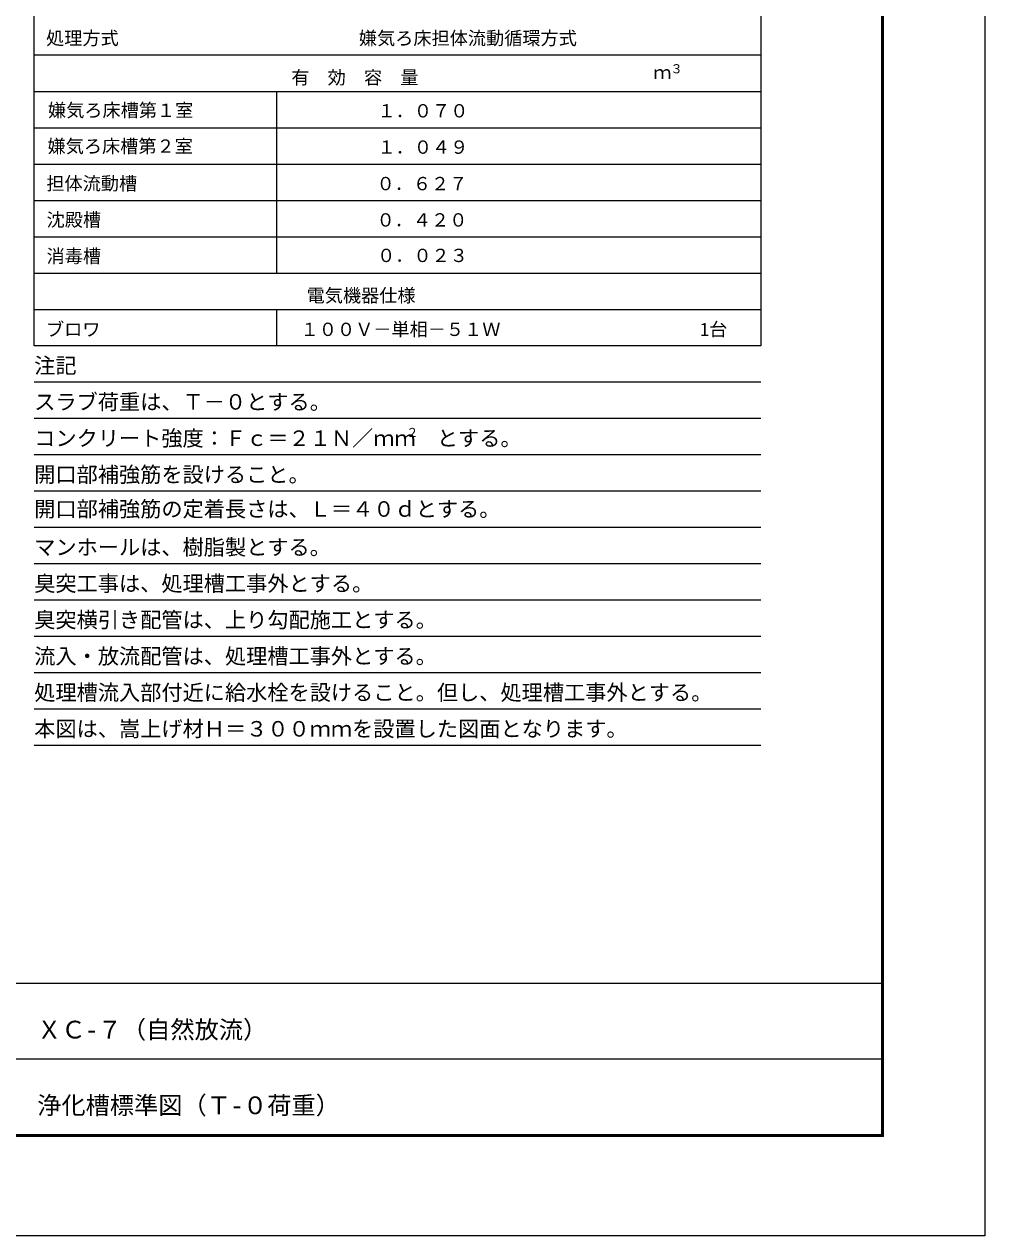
# Model space of a CAD drawing. Units: millimetres, scale not verified. Extents: x -8910 to 8910, y -6308 to 6308.
# Drawn here: x 4151 to 8910, y -6308 to -304 of the extents above; entities that cross this region are included whole.
import ezdxf
from ezdxf.enums import TextEntityAlignment as Align

# ---------------------------------------------------------------- set-up
doc = ezdxf.new("R2010")
doc.units = ezdxf.units.MM
doc.header["$LTSCALE"] = 30
for name, color, linetype, lineweight in [('0-1_水管', 4, 'Continuous', 25), ('0-A_図面枠', 7, 'Continuous', 25), ('0-B_Axis_waku', 7, 'Continuous', 25)]:
    doc.layers.add(name, color=color, linetype=linetype, lineweight=lineweight)
doc.layers.add('0-8_1-1_KIKI', color=4, linetype='Continuous')
doc.styles.add('ＭＳ ゴシック', font='')
doc.styles.get('ＭＳ ゴシック').set_extended_font_data('MS Gothic')

msp = doc.modelspace()

# ---------------------------------------------------------------- linework, layer by layer
at = {"layer": '0-1_水管', "color": 3}
for p, q in [((4200.38, -1898.32), (4200.38, 1521.69)), ((7800.39, 1521.69), (7800.39, -1898.32)), ((7800.37, -458.32), (4200.37, -458.32)), ((4200.37, -638.32), (7800.37, -638.32)), ((5400.37, -638.32), (5400.37, -1538.32)), ((4200.37, -818.32), (7800.37, -818.32)), ((4200.37, -998.32), (7800.37, -998.32)), ((4200.37, -1178.32), (7800.37, -1178.32)), ((4200.37, -1358.32), (7800.37, -1358.32)), ((4200.37, -1538.32), (7800.37, -1538.32)), ((4200.37, -1718.32), (7800.37, -1718.32)), ((5400.37, -1718.32), (5400.37, -1898.32)), ((7800.37, -1898.32), (4200.37, -1898.32)), ((7800.37, -2078.32), (4200.37, -2078.32)), ((7800.37, -2258.32), (4200.37, -2258.32)), ((7800.37, -2438.33), (4200.37, -2438.33)), ((7800.37, -2618.33), (4200.37, -2618.33)), ((7800.37, -2798.33), (4200.37, -2798.33)), ((7800.37, -2798.33), (4200.37, -2798.33)), ((7800.37, -2978.33), (4200.37, -2978.33)), ((7800.37, -3158.33), (4200.37, -3158.33)), ((7800.37, -3338.33), (4200.37, -3338.33)), ((7800.37, -3518.33), (4200.37, -3518.33)), ((7800.37, -3698.34), (4200.37, -3698.34)), ((7800.37, -3878.34), (4200.37, -3878.34))]:
    msp.add_line(p, q, dxfattribs=at)
at = {"layer": '0-A_図面枠'}
msp.add_lwpolyline([(-8910, -6307.5), (-8910, 6307.5), (8910, 6307.5), (8910, -6307.5)], close=True, dxfattribs=at)
at = {"layer": '0-B_Axis_waku'}
for p, q in [((8401.8, -5808.3), (8401.8, 5763.3)), ((8402.4, -5808.9), (8402.4, 5763.9)), ((8403, -5809.5), (8403, 5764.5)), ((8403.6, -5810.1), (8403.6, 5765.1)), ((8404.2, -5810.7), (8404.2, 5765.7)), ((8404.8, -5811.3), (8404.8, 5766.3)), ((8405.4, -5811.9), (8405.4, 5766.9)), ((8406, -5812.5), (8406, 5767.5)), ((8406.6, -5813.1), (8406.6, 5768.1)), ((8407.2, -5813.7), (8407.2, 5768.7)), ((8407.8, -5814.3), (8407.8, 5769.3)), ((8408.4, -5814.9), (8408.4, 5769.9)), ((8400, -5806.5), (8400, 5761.5)), ((8400.6, -5807.1), (8400.6, 5762.1)), ((8401.2, -5807.7), (8401.2, 5762.7)), ((-7770, -5056.5), (8400, -5056.5)), ((239.99, -5431.5), (8399.99, -5431.5)), ((8408.4, -5814.9), (-7778.4, -5814.9)), ((8407.8, -5814.3), (-7777.8, -5814.3)), ((8407.2, -5813.7), (-7777.2, -5813.7)), ((8406.6, -5813.1), (-7776.6, -5813.1)), ((8406, -5812.5), (-7776, -5812.5)), ((8405.4, -5811.9), (-7775.4, -5811.9)), ((8404.8, -5811.3), (-7774.8, -5811.3)), ((8404.2, -5810.7), (-7774.2, -5810.7)), ((8403.6, -5810.1), (-7773.6, -5810.1)), ((8403, -5809.5), (-7773, -5809.5)), ((8402.4, -5808.9), (-7772.4, -5808.9)), ((8401.8, -5808.3), (-7771.8, -5808.3)), ((8401.2, -5807.7), (-7771.2, -5807.7)), ((8400.6, -5807.1), (-7770.6, -5807.1)), ((-7770, -5806.5), (8400, -5806.5))]:
    msp.add_line(p, q, dxfattribs=at)

# ---------------------------------------------------------------- texts
at = {"layer": '0-1_水管', "style": 'ＭＳ ゴシック'}
for s, height, p in [('処理方式\u3000\u3000\u3000', 65.98, (4259.17, -425.92)), ('嫌気ろ床担体流動循環方式', 65.98, (5809.02, -425.92)), ('有\u3000効\u3000容\u3000量', 65.98, (5474.18, -620.92)), ('ｍ', 65.98, (7267.82, -596.15)), ('３', 43.99, (7352.97, -560.73)), ('嫌気ろ床槽第１室', 65.98, (4268.77, -783.19)), ('嫌気ろ床槽第２室', 65.98, (4266.51, -961)), ('担体流動槽', 65.98, (4260.37, -1145.93)), ('沈殿槽', 65.98, (4261.57, -1325.93)), ('消毒槽', 65.98, (4261.57, -1505.93)), ('電気機器仕様', 65.98, (5549.78, -1700.93)), ('ブロワ', 65.98, (4258.58, -1868.92)), ('1台', 65.98, (7499.48, -1868.92)), ('注記', 76.98, (4200.37, -2057.13)), ('スラブ荷重は、Ｔ－０とする。', 76.98, (4200.37, -2237.13)), ('コンクリート強度：Ｆｃ＝２１Ｎ／ｍｍ\u3000とする。', 76.98, (4200.37, -2417.13)), ('２', 43.99, (6043.6, -2363)), ('開口部補強筋を設けること。', 76.98, (4200.37, -2597.13)), ('開口部補強筋の定着長さは、Ｌ＝４０ｄとする。', 76.98, (4200.37, -2767.92)), ('マンホールは、樹脂製とする。', 76.98, (4200.37, -2957.13)), ('臭突工事は、処理槽工事外とする。', 76.98, (4200.37, -3137.14)), ('臭突横引き配管は、上り勾配施工とする。', 76.98, (4200.37, -3317.14)), ('流入・放流配管は、処理槽工事外とする。', 76.98, (4200.37, -3497.14)), ('処理槽流入部付近に給水栓を設けること。但し、処理槽工事外とする。', 76.98, (4200.37, -3677.14)), ('本図は、嵩上げ材Ｈ＝３００ｍｍを設置した図面となります。', 76.98, (4200.37, -3857.14))]:
    msp.add_text(s, height=height, dxfattribs=at).set_placement(p, align=Align.BOTTOM_LEFT)
at = {"layer": '0-8_1-1_KIKI', "style": 'ＭＳ ゴシック'}
for s, p in [('１．０７０', (5901.32, -785.92)), ('１．０４９', (5901.32, -965.92)), ('０．６２７', (5896.45, -1146.65)), ('０．４２０', (5896.45, -1326.65)), ('０．０２３', (5899.22, -1502.59)), ('１００Ｖ－単相－５１Ｗ', (5520.37, -1868.92))]:
    msp.add_text(s, height=65.98, dxfattribs=at).set_placement(p, align=Align.BOTTOM_LEFT)
at = {"layer": '0-B_Axis_waku', "style": 'ＭＳ ゴシック'}
for s, p in [('ＸＣ-７（自然放流）', (4214.99, -5356.5)), ('浄化槽標準図（Ｔ-０荷重）', (4214.99, -5731.5))]:
    msp.add_text(s, height=87.98, dxfattribs=at).set_placement(p, align=Align.BOTTOM_LEFT)

doc.saveas('drawing.dxf')
